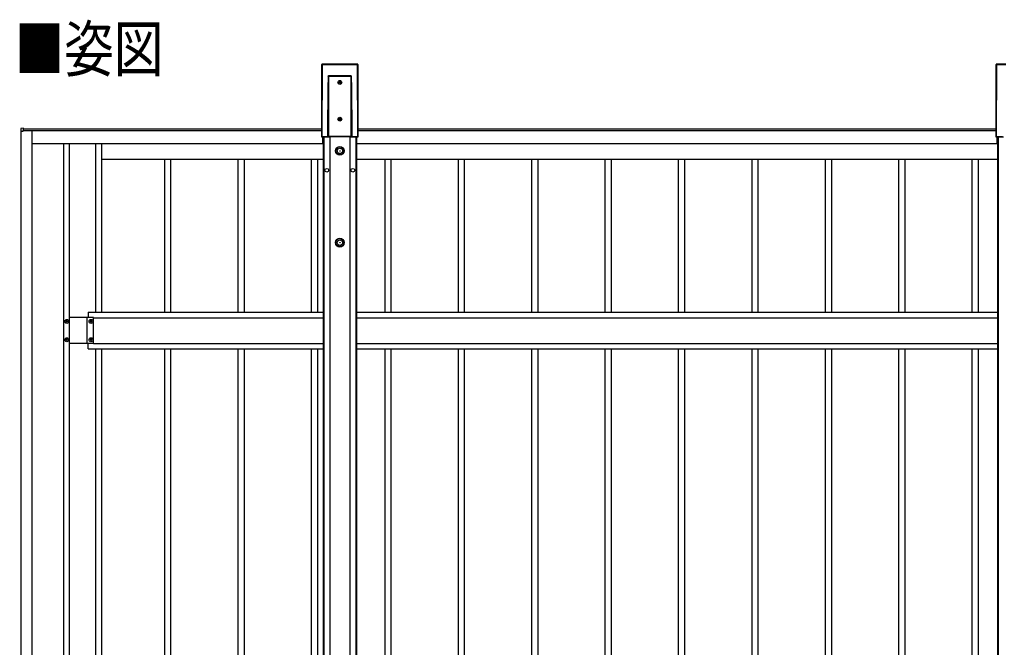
# Model space of a CAD drawing. Units: millimetres, scale not verified. Extents: x -10512 to 10512, y -7425 to 7425.
# Drawn here: x -2767 to -100, y 2269 to 3980 of the extents above; entities that cross this region are included whole.
import ezdxf
from ezdxf.enums import TextEntityAlignment as Align

# ---------------------------------------------------------------- set-up
doc = ezdxf.new("R2010")
doc.units = ezdxf.units.MM
doc.header["$LTSCALE"] = 30
doc.layers.add('0-2_USER1', color=3, linetype='Continuous')
doc.layers.add('0-5_YKK_A1', color=4, linetype='Continuous')
doc.styles.add('ＭＳ ゴシック', font='')
doc.styles.get('ＭＳ ゴシック').set_extended_font_data('MS Gothic')

msp = doc.modelspace()

# ---------------------------------------------------------------- linework, layer by layer
at = {"layer": '0-5_YKK_A1'}
for p, q in [((-1943.71, 3857.68), (-1944.34, 3660.53)), ((-1943.85, 3661.01), (-1943.23, 3857.19)), ((-1943.7, 3857.67), (-1943.71, 3857.68)), ((-1943.23, 3857.19), (-1943.7, 3857.67)), ((-1942.73, 3857.17), (-1943.36, 3660.99)), ((-1845.7, 3858.17), (-1943.21, 3858.17)), ((-1943.21, 3858.17), (-1942.73, 3857.69)), ((-1845.7, 3858.17), (-1943.21, 3858.17)), ((-1943.21, 3858.17), (-1943.21, 3858.17)), ((-1942.73, 3857.69), (-1846.17, 3857.69)), ((-1942.73, 3857.69), (-1942.73, 3857.17)), ((-1846.17, 3857.17), (-1942.73, 3857.17)), ((-1846.17, 3857.69), (-1845.7, 3858.17)), ((-1846.17, 3857.69), (-1846.17, 3857.17)), ((-1845.55, 3660.99), (-1846.17, 3857.17)), ((-1845.7, 3858.17), (-1845.7, 3858.17)), ((-1845.2, 3857.67), (-1845.68, 3857.19)), ((-1845.68, 3857.19), (-1845.05, 3661.01)), ((-1844.56, 3660.53), (-1845.2, 3857.68)), ((-1845.2, 3857.68), (-1845.2, 3857.67)), ((-1844.56, 3660.53), (-1845.2, 3857.67)), ((-106.71, 3857.68), (-107.34, 3660.53)), ((-106.85, 3661.01), (-106.23, 3857.19)), ((-106.7, 3857.67), (-106.71, 3857.68)), ((-106.23, 3857.19), (-106.7, 3857.67)), ((-105.73, 3857.17), (-106.36, 3660.99)), ((-8.7, 3858.17), (-106.21, 3858.17)), ((-106.21, 3858.17), (-105.73, 3857.69)), ((-8.7, 3858.17), (-106.21, 3858.17)), ((-106.21, 3858.17), (-106.21, 3858.17)), ((-105.73, 3857.69), (-9.17, 3857.69)), ((-105.73, 3857.69), (-105.73, 3857.17)), ((-9.17, 3857.17), (-105.73, 3857.17)), ((-1925.51, 3827.09), (-1863.39, 3827.09)), ((-1863.39, 3824.47), (-1925.51, 3824.47)), ((-1925.51, 3824.47), (-1925.51, 3661.54)), ((-1863.39, 3661.54), (-1863.39, 3824.47)), ((-1926.98, 3661.1), (-1926.51, 3807.88)), ((-1926.01, 3807.85), (-1926.48, 3661.07)), ((-1926.01, 3661.54), (-1926.01, 3807.85)), ((-1893.97, 3809.94), (-1893.97, 3810.9)), ((-1862.89, 3807.85), (-1862.89, 3661.54)), ((-1862.42, 3661.07), (-1862.89, 3807.85)), ((-1862.39, 3807.88), (-1861.92, 3661.1)), ((-1893.97, 3709.94), (-1893.97, 3710.9)), ((-2755.95, 3683.86), (-2763.48, 3683.4)), ((-2755.95, 3683.36), (-2755.95, 3683.86)), ((-2755.95, 3677.46), (-2755.95, 3683.36)), ((-2755.95, 3682.35), (-1944.27, 3682.35)), ((-1844.63, 3682.35), (-107.27, 3682.35)), ((-2763.48, 3675.66), (-2757.77, 3675.66)), ((-2762.45, 566.63), (-2762.45, 3675.66)), ((-2757.77, 3675.66), (-2757.45, 3675.66)), ((-2757.45, 3675.66), (-2757.45, 3676.86)), ((-2732.45, 3676.85), (-2757.45, 3676.85)), ((-2756.95, 3676.85), (-2756.95, 3677.16)), ((-2755.95, 3677.35), (-1944.28, 3677.35)), ((-2753.95, 3677.33), (-1944.28, 3677.33)), ((-2753.95, 3677.33), (-2753.95, 3676.85)), ((-2732.45, 599.94), (-2732.45, 3676.85)), ((-1944.34, 3660.53), (-1944.34, 3660.53)), ((-1943.36, 3660.51), (-1943.84, 3660.03)), ((-1943.84, 3660.03), (-1923.08, 3660.03)), ((-1943.84, 3660.03), (-1923.08, 3660.03)), ((-1943.84, 3660.03), (-1943.84, 3660.03)), ((-1943.36, 3660.99), (-1926.97, 3660.99)), ((-1943.36, 3660.99), (-1943.36, 3660.51)), ((-1926.04, 3660.51), (-1943.36, 3660.51)), ((-1940.45, 3642.36), (-1940.45, 3660.03)), ((-1940.45, 3642.35), (-1940.45, 3660.03)), ((-1940.45, 3657.36), (-1939.45, 3657.36)), ((-1939.45, 3660.03), (-1939.45, 966.92)), ((-1938.25, 3660.03), (-1938.25, 966.92)), ((-1926.48, 3661.07), (-1926.01, 3661.54)), ((-1925.51, 3661.04), (-1926.04, 3660.51)), ((-1925.51, 3661.54), (-1863.39, 3661.54)), ((-1925.51, 3661.54), (-1925.51, 3661.04)), ((-1863.39, 3661.04), (-1925.51, 3661.04)), ((-1923.08, 3660.03), (-1922.83, 3660.92)), ((-1922.83, 3660.92), (-1865.95, 3660.92)), ((-1921.95, 3660.92), (-1921.95, 1085.09)), ((-1866.95, 3660.92), (-1866.95, 1085.09)), ((-1865.95, 3660.92), (-1865.7, 3660.03)), ((-1865.7, 3660.03), (-1845.06, 3660.03)), ((-1865.7, 3660.03), (-1845.06, 3660.03)), ((-1863.39, 3661.54), (-1863.39, 3661.04)), ((-1862.86, 3660.51), (-1863.39, 3661.04)), ((-1862.89, 3661.54), (-1862.42, 3661.07)), ((-1845.55, 3660.51), (-1862.86, 3660.51)), ((-1861.93, 3660.99), (-1845.55, 3660.99)), ((-1850.65, 3660.03), (-1850.65, 966.92)), ((-1849.45, 3660.03), (-1849.45, 966.92)), ((-1849.45, 3657.36), (-1848.45, 3657.36)), ((-1848.45, 3642.36), (-1848.45, 3660.03)), ((-1848.45, 3642.35), (-1848.45, 3660.03)), ((-1845.55, 3660.51), (-1845.55, 3660.99)), ((-1845.06, 3660.03), (-1845.55, 3660.51)), ((-1845.06, 3660.03), (-1845.06, 3660.03)), ((-1845.05, 3661.01), (-1844.56, 3660.53)), ((-1844.62, 3677.35), (-107.28, 3677.35)), ((-1844.62, 3677.33), (-107.28, 3677.33)), ((-1844.56, 3660.53), (-1844.56, 3660.53)), ((-107.34, 3660.53), (-107.34, 3660.53)), ((-106.36, 3660.51), (-106.84, 3660.03)), ((-106.84, 3660.03), (-86.08, 3660.03)), ((-106.84, 3660.03), (-86.08, 3660.03)), ((-106.84, 3660.03), (-106.84, 3660.03)), ((-106.36, 3660.99), (-89.97, 3660.99)), ((-106.36, 3660.99), (-106.36, 3660.51)), ((-89.04, 3660.51), (-106.36, 3660.51)), ((-103.45, 3642.36), (-103.45, 3660.03)), ((-103.45, 3642.35), (-103.45, 3660.03)), ((-103.45, 3657.36), (-102.45, 3657.36)), ((-102.45, 3660.03), (-102.45, 966.92)), ((-101.25, 3660.03), (-101.25, 966.92)), ((-2732.45, 3642.35), (-1940.45, 3642.35)), ((-2647.45, 3642.35), (-2647.45, 599.94)), ((-2631.45, 3642.35), (-2631.45, 599.94)), ((-2560.45, 3642.35), (-2560.45, 3182.36)), ((-2543.45, 3642.35), (-2543.45, 3182.36)), ((-1848.45, 3642.35), (-102.45, 3642.35)), ((-2543.45, 3599.36), (-2356.35, 3599.36)), ((-2371.45, 3182.36), (-2371.45, 3599.36)), ((-2371.45, 3599.36), (-2156.35, 3599.36)), ((-2354.45, 3182.36), (-2354.45, 3599.36)), ((-2171.45, 3182.36), (-2171.45, 3599.36)), ((-2171.45, 3599.36), (-1956.35, 3599.36)), ((-2154.45, 3182.36), (-2154.45, 3599.36)), ((-1971.45, 3182.36), (-1971.45, 3599.36)), ((-1971.45, 3599.36), (-1939.45, 3599.36)), ((-1954.45, 3182.36), (-1954.45, 3599.36)), ((-1849.45, 3599.36), (-1756.35, 3599.36)), ((-1771.45, 3182.36), (-1771.45, 3599.36)), ((-1771.45, 3599.36), (-1556.35, 3599.36)), ((-1754.45, 3182.36), (-1754.45, 3599.36)), ((-1571.45, 3182.36), (-1571.45, 3599.36)), ((-1571.45, 3599.36), (-1356.35, 3599.36)), ((-1554.45, 3182.36), (-1554.45, 3599.36)), ((-1371.45, 3182.36), (-1371.45, 3599.36)), ((-1371.45, 3599.36), (-1156.35, 3599.36)), ((-1354.45, 3182.36), (-1354.45, 3599.36)), ((-1171.45, 3182.36), (-1171.45, 3599.36)), ((-1171.45, 3599.36), (-956.35, 3599.36)), ((-1154.45, 3182.36), (-1154.45, 3599.36)), ((-971.45, 3182.36), (-971.45, 3599.36)), ((-971.45, 3599.36), (-756.35, 3599.36)), ((-954.45, 3182.36), (-954.45, 3599.36)), ((-771.45, 3182.36), (-771.45, 3599.36)), ((-771.45, 3599.36), (-556.35, 3599.36)), ((-754.45, 3182.36), (-754.45, 3599.36)), ((-571.45, 3182.36), (-571.45, 3599.36)), ((-571.45, 3599.36), (-356.35, 3599.36)), ((-554.45, 3182.36), (-554.45, 3599.36)), ((-371.45, 3182.36), (-371.45, 3599.36)), ((-371.45, 3599.36), (-156.35, 3599.36)), ((-354.45, 3182.36), (-354.45, 3599.36)), ((-171.45, 3182.36), (-171.45, 3599.36)), ((-171.45, 3599.36), (-102.45, 3599.36)), ((-154.45, 3182.36), (-154.45, 3599.36)), ((-2580.45, 3182.36), (-2580.45, 3167.86)), ((-2580.45, 3182.36), (-1939.45, 3182.36)), ((-1849.45, 3182.36), (-102.45, 3182.36)), ((-2638.93, 3158.8), (-2638.93, 3159.76)), ((-2565.45, 3167.86), (-2631.45, 3167.86)), ((-2565.45, 3167.86), (-2631.45, 3167.86)), ((-2582.95, 3096.86), (-2582.95, 3167.86)), ((-2582.95, 3096.86), (-2582.95, 3167.86)), ((-2572.93, 3158.8), (-2572.93, 3159.76)), ((-2565.45, 3096.86), (-2565.45, 3167.86)), ((-2565.45, 3096.86), (-2565.45, 3167.86)), ((-2565.45, 3167.36), (-1939.45, 3167.36)), ((-1849.45, 3167.36), (-102.45, 3167.36)), ((-2638.93, 3108.8), (-2638.93, 3109.76)), ((-2565.45, 3096.86), (-2631.45, 3096.86)), ((-2565.45, 3096.86), (-2631.45, 3096.86)), ((-2580.45, 3082.36), (-2580.45, 3096.86)), ((-2572.93, 3108.8), (-2572.93, 3109.76)), ((-2565.45, 3097.36), (-1939.45, 3097.36)), ((-1849.45, 3097.36), (-102.45, 3097.36)), ((-2580.45, 3082.36), (-1939.45, 3082.36)), ((-2560.45, 3082.36), (-2560.45, 1159.94)), ((-2543.45, 3082.36), (-2543.45, 1159.94)), ((-2371.45, 1159.94), (-2371.45, 3082.36)), ((-2354.45, 1159.94), (-2354.45, 3082.36)), ((-2171.45, 1159.94), (-2171.45, 3082.36)), ((-2154.45, 1159.94), (-2154.45, 3082.36)), ((-1971.45, 1159.94), (-1971.45, 3082.36)), ((-1954.45, 1159.94), (-1954.45, 3082.36)), ((-1849.45, 3082.36), (-102.45, 3082.36)), ((-1771.45, 1159.94), (-1771.45, 3082.36)), ((-1754.45, 1159.94), (-1754.45, 3082.36)), ((-1571.45, 1159.94), (-1571.45, 3082.36)), ((-1554.45, 1159.94), (-1554.45, 3082.36)), ((-1371.45, 1159.94), (-1371.45, 3082.36)), ((-1354.45, 1159.94), (-1354.45, 3082.36)), ((-1171.45, 1159.94), (-1171.45, 3082.36)), ((-1154.45, 1159.94), (-1154.45, 3082.36)), ((-971.45, 1159.94), (-971.45, 3082.36)), ((-954.45, 1159.94), (-954.45, 3082.36)), ((-771.45, 1159.94), (-771.45, 3082.36)), ((-754.45, 1159.94), (-754.45, 3082.36)), ((-571.45, 1159.94), (-571.45, 3082.36)), ((-554.45, 1159.94), (-554.45, 3082.36)), ((-371.45, 1159.94), (-371.45, 3082.36)), ((-354.45, 1159.94), (-354.45, 3082.36)), ((-171.45, 1159.94), (-171.45, 3082.36)), ((-154.45, 1159.94), (-154.45, 3082.36))]:
    msp.add_line(p, q, dxfattribs=at)
for points in [[(-1943.7, 3857.67), (-1944.34, 3660.53), (-1943.85, 3661.01)], [(-106.7, 3857.67), (-107.34, 3660.53), (-106.85, 3661.01)], [(-1925.87, 3824.5), (-1925.6, 3826.48), (-1925.51, 3827.05), (-1925.51, 3827.09)], [(-1925.51, 3824.47), (-1925.53, 3824.47), (-1925.56, 3824.47), (-1925.58, 3824.47), (-1925.6, 3824.47), (-1925.63, 3824.47), (-1925.65, 3824.47), (-1925.67, 3824.47), (-1925.69, 3824.47)], [(-1863.21, 3824.47), (-1863.35, 3826.47), (-1863.39, 3827.04), (-1863.39, 3827.09)], [(-1863.39, 3824.47), (-1863.37, 3824.47), (-1863.34, 3824.47), (-1863.32, 3824.47), (-1863.3, 3824.47), (-1863.28, 3824.47), (-1863.25, 3824.47), (-1863.23, 3824.47), (-1863.21, 3824.47)], [(-1895.89, 3808.98), (-1896.85, 3808.98), (-1896.85, 3808.02), (-1895.89, 3808.02)], [(-1893.97, 3810.9), (-1894.93, 3810.9), (-1894.93, 3809.94)], [(-1894.93, 3807.06), (-1894.93, 3806.1), (-1893.97, 3806.1), (-1893.97, 3807.06)], [(-1893.01, 3808.02), (-1892.05, 3808.02), (-1892.05, 3808.98), (-1893.01, 3808.98)], [(-1895.89, 3708.98), (-1896.85, 3708.98), (-1896.85, 3708.02), (-1895.89, 3708.02)], [(-1893.97, 3710.9), (-1894.93, 3710.9), (-1894.93, 3709.94)], [(-1894.93, 3707.06), (-1894.93, 3706.1), (-1893.97, 3706.1), (-1893.97, 3707.06)], [(-1893.01, 3708.02), (-1892.05, 3708.02), (-1892.05, 3708.98), (-1893.01, 3708.98)], [(-2763.95, 3682.9), (-2763.95, 3675.66), (-2763.48, 3675.66)], [(-2757.15, 3677.16), (-2755.95, 3677.16), (-2755.95, 3677.46)], [(-1925.51, 3661.54), (-1925.6, 3661.54), (-1925.69, 3661.54), (-1925.78, 3661.54), (-1925.85, 3661.54), (-1925.92, 3661.54), (-1925.96, 3661.54), (-1926, 3661.54), (-1926.01, 3661.54)], [(-1863.39, 3661.54), (-1863.3, 3661.54), (-1863.21, 3661.54), (-1863.12, 3661.54), (-1863.05, 3661.54), (-1862.99, 3661.54), (-1862.94, 3661.54), (-1862.91, 3661.54), (-1862.89, 3661.54)], [(-2639.89, 3156.88), (-2640.85, 3156.88), (-2640.85, 3157.84), (-2639.89, 3157.84)], [(-2638.93, 3159.76), (-2637.97, 3159.76), (-2637.97, 3158.8)], [(-2637.97, 3155.92), (-2637.97, 3154.96), (-2638.93, 3154.96), (-2638.93, 3155.92)], [(-2637.01, 3157.84), (-2636.05, 3157.84), (-2636.05, 3156.88), (-2637.01, 3156.88)], [(-2573.89, 3156.88), (-2574.85, 3156.88), (-2574.85, 3157.84), (-2573.89, 3157.84)], [(-2572.93, 3159.76), (-2571.97, 3159.76), (-2571.97, 3158.8)], [(-2571.97, 3155.92), (-2571.97, 3154.96), (-2572.93, 3154.96), (-2572.93, 3155.92)], [(-2571.01, 3157.84), (-2570.05, 3157.84), (-2570.05, 3156.88), (-2571.01, 3156.88)], [(-2639.89, 3106.88), (-2640.85, 3106.88), (-2640.85, 3107.84), (-2639.89, 3107.84)], [(-2638.93, 3109.76), (-2637.97, 3109.76), (-2637.97, 3108.8)], [(-2637.97, 3105.92), (-2637.97, 3104.96), (-2638.93, 3104.96), (-2638.93, 3105.92)], [(-2637.01, 3107.84), (-2636.05, 3107.84), (-2636.05, 3106.88), (-2637.01, 3106.88)], [(-2573.89, 3106.88), (-2574.85, 3106.88), (-2574.85, 3107.84), (-2573.89, 3107.84)], [(-2572.93, 3109.76), (-2571.97, 3109.76), (-2571.97, 3108.8)], [(-2571.97, 3105.92), (-2571.97, 3104.96), (-2572.93, 3104.96), (-2572.93, 3105.92)], [(-2571.01, 3107.84), (-2570.05, 3107.84), (-2570.05, 3106.88), (-2571.01, 3106.88)]]:
    msp.add_lwpolyline(points, dxfattribs=at)
for centre, radius in [((-1894.45, 3808.5), 5.3), ((-1894.45, 3708.5), 5.3), ((-1894.39, 3622), 12), ((-1894.39, 3622), 10.88), ((-1894.39, 3622), 7.48), ((-1894.39, 3622), 0.5), ((-1929.95, 3569.36), 5), ((-1858.95, 3569.36), 5), ((-1894.39, 3372), 12), ((-1894.39, 3372), 10.88), ((-1894.39, 3372), 7.48), ((-1894.39, 3372), 0.5), ((-2638.45, 3157.36), 5.3), ((-2572.45, 3157.36), 5.3), ((-2638.45, 3107.36), 5.3), ((-2572.45, 3107.36), 5.3)]:
    msp.add_circle(centre, radius, dxfattribs=at)
for centre, radius, start, end in [((-1943.21, 3857.67), 0.5, 90, 179.81634), ((-1943.2, 3857.67), 0.501, 90.24971, 179.75029), ((-1942.72, 3857.19), 0.501, 90.24971, 179.75029), ((-1942.83, 3859.93), 2.76, 261.80183, 272.1952), ((-1846.18, 3857.19), 0.501, 0.24971, 89.75029), ((-1846.07, 3859.93), 2.76, 267.8048, 278.19817), ((-1845.7, 3857.67), 0.5, 0.18366, 90), ((-1845.7, 3857.67), 0.501, 0.24971, 89.75029), ((-106.21, 3857.67), 0.5, 90, 179.81634), ((-106.2, 3857.67), 0.501, 90.24971, 179.75029), ((-105.72, 3857.19), 0.501, 90.24971, 179.75029), ((-105.83, 3859.93), 2.76, 261.80183, 272.1952), ((-1927.08, 3815.49), 9.09, 81.20266, 82.35702), ((-1484.13, 3794.51), 442.57, 175.77814, 176.1178), ((-2162.13, 3783.5), 301.89, 7.80423, 8.30085), ((-1861.82, 3815.49), 9.09, 97.64298, 98.79734), ((-1926.4, 3805.12), 2.76, 81.80183, 92.1952), ((-1895.89, 3809.94), 0.96, 270, 0), ((-1895.89, 3807.06), 0.96, 0, 90), ((-1893.01, 3809.94), 0.96, 180, 270), ((-1893.01, 3807.06), 0.96, 90, 180), ((-1862.5, 3805.12), 2.76, 87.8048, 98.19817), ((-1895.89, 3709.94), 0.96, 270, 0), ((-1895.89, 3707.06), 0.96, 0, 90), ((-1893.01, 3709.94), 0.96, 180, 270), ((-1893.01, 3707.06), 0.96, 90, 180), ((-2763.45, 3682.9), 0.5, 93.5, 180), ((-2757.15, 3676.86), 0.3, 90, 180), ((-1943.84, 3660.53), 0.5, 179.81634, 270), ((-1943.83, 3660.53), 0.501, 180.24971, 269.75029), ((-1943.35, 3661.02), 0.501, 180.24971, 269.75029), ((-1943.46, 3663.74), 2.76, 261.80183, 272.1952), ((-1926.87, 3658.34), 2.76, 81.80183, 92.1952), ((-1926.57, 3658.23), 2.79, 88.18282, 98.39155), ((-1925.51, 3661.54), 0.501, 180.24971, 269.75029), ((-1863.39, 3661.54), 0.501, 270.24971, 359.75029), ((-1862.03, 3658.34), 2.76, 87.8048, 98.19817), ((-1862.33, 3658.23), 2.79, 81.60845, 91.81718), ((-1845.55, 3661.02), 0.501, 270.24971, 359.75029), ((-1845.44, 3663.74), 2.76, 267.8048, 278.19817), ((-1845.07, 3660.53), 0.501, 270.24971, 359.75029), ((-1845.06, 3660.53), 0.5, 270, 0.18366), ((-106.84, 3660.53), 0.5, 179.81634, 270), ((-106.83, 3660.53), 0.501, 180.24971, 269.75029), ((-106.35, 3661.02), 0.501, 180.24971, 269.75029), ((-106.46, 3663.74), 2.76, 261.80183, 272.1952), ((-2639.89, 3158.8), 0.96, 270, 0), ((-2639.89, 3155.92), 0.96, 0, 90), ((-2637.01, 3158.8), 0.96, 180, 270), ((-2637.01, 3155.92), 0.96, 90, 180), ((-2573.89, 3158.8), 0.96, 270, 0), ((-2573.89, 3155.92), 0.96, 0, 90), ((-2571.01, 3158.8), 0.96, 180, 270), ((-2571.01, 3155.92), 0.96, 90, 180), ((-2639.89, 3108.8), 0.96, 270, 0), ((-2639.89, 3105.92), 0.96, 0, 90), ((-2637.01, 3108.8), 0.96, 180, 270), ((-2637.01, 3105.92), 0.96, 90, 180), ((-2573.89, 3108.8), 0.96, 270, 0), ((-2573.89, 3105.92), 0.96, 0, 90), ((-2571.01, 3108.8), 0.96, 180, 270), ((-2571.01, 3105.92), 0.96, 90, 180)]:
    msp.add_arc(centre, radius, start, end, dxfattribs=at)
for centre, major_axis, ratio, start_param, end_param in [((-1925.51, 3806.72), (0, -19.08), 0.052413, 3.5123474, 4.6513024), ((-1925.51, 3806.69), (0, -19.08), 0.026207, 3.5123474, 4.6513024), ((-1922.42, 3824.47), (0, -50), 0.061774, 4.6600291, 4.7123946), ((-1866.48, 3824.47), (0, -50), 0.061774, 1.5707907, 1.6231562), ((-1863.39, 3806.69), (0, -19.08), 0.026207, 1.6318829, 2.7708379), ((-1863.39, 3806.72), (0, -19.08), 0.052413, 1.6318829, 2.7708379), ((-1925.98, 3661.1), (-0.543, -0.848), 0.992387, 5.2824884, 5.3922079), ((-1926.04, 3661.01), (0.941, -0.042), 0.529688, 3.2789358, 4.7362857), ((-1925.98, 3661.08), (-0.293, -0.417), 0.981557, 5.3232786, 5.4329981), ((-1926.04, 3661.01), (0.185, -0.478), 0.839234, 4.3937254, 5.8510754), ((-1862.86, 3661.01), (-0.185, -0.478), 0.839234, 0.4321099, 1.8894599), ((-1862.86, 3661.01), (0.941, 0.042), 0.529688, 4.6884922, 6.1458421), ((-1862.92, 3661.08), (0.293, -0.417), 0.981557, 0.8501872, 0.9599067), ((-1862.92, 3661.1), (0.543, -0.848), 0.992387, 0.8909775, 1.0006969)]:
    msp.add_ellipse(centre, major_axis=major_axis, ratio=ratio, start_param=start_param, end_param=end_param, dxfattribs=at)

# ---------------------------------------------------------------- texts
at = {"layer": '0-2_USER1', "style": 'ＭＳ ゴシック', "width": 0.8}
msp.add_text('■姿図', height=123.8, dxfattribs=at).set_placement((-2780.46, 3800.78), align=Align.BOTTOM_LEFT)

doc.saveas('drawing.dxf')
